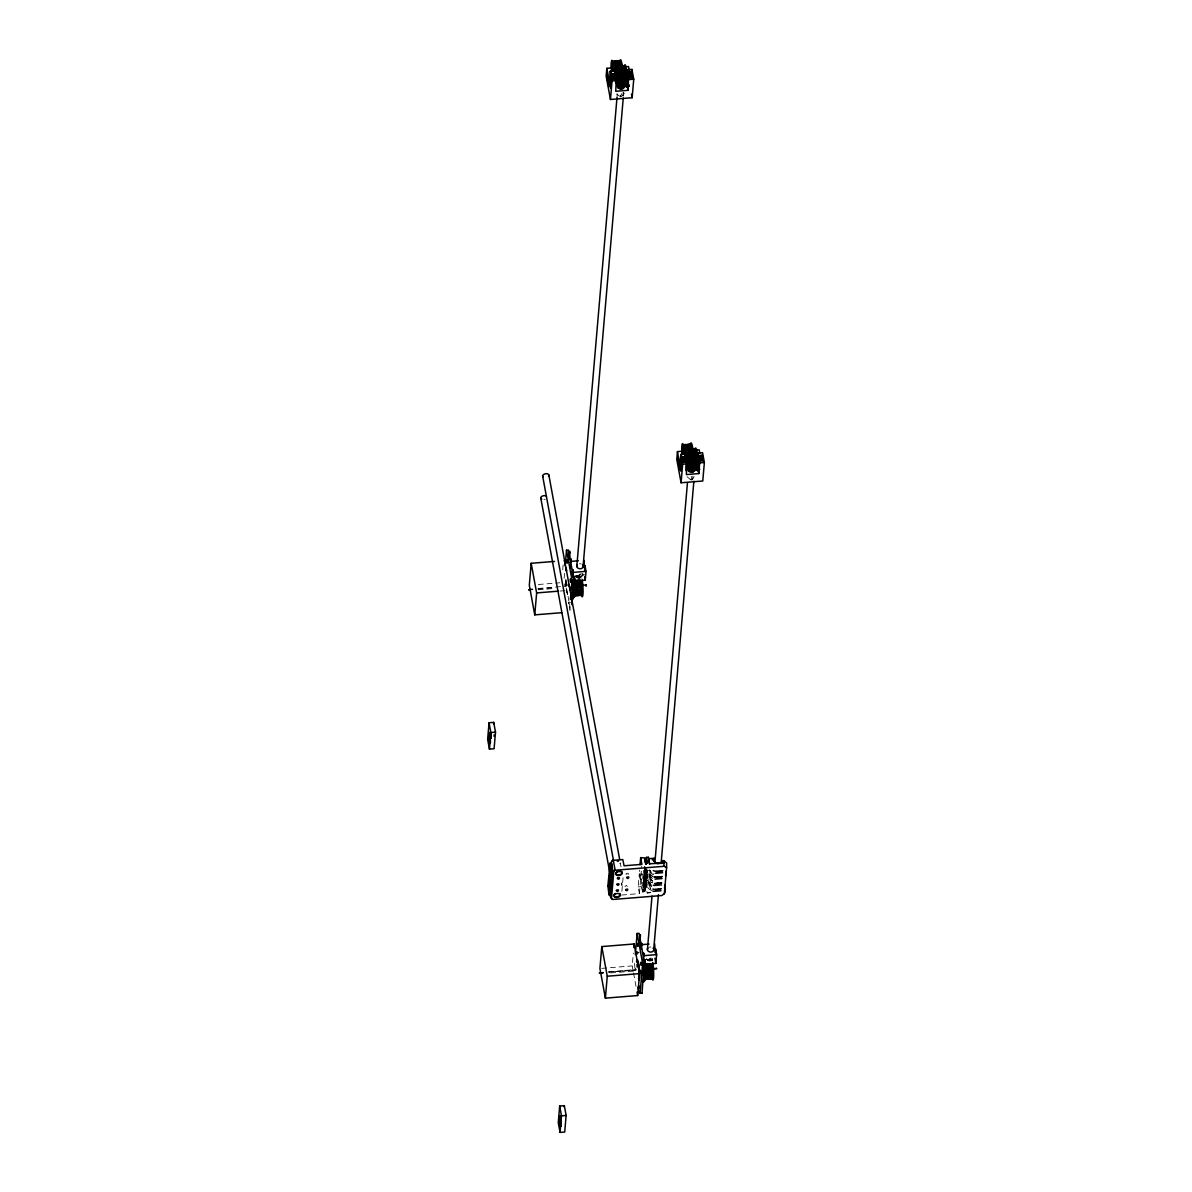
<?xml version="1.0" encoding="UTF-8"?>
<svg xmlns="http://www.w3.org/2000/svg" width="1192" height="1192" viewBox="0 0 1192 1192"><rect width="100%" height="100%" fill="white"/><g stroke="black" fill="none" stroke-linecap="round" stroke-linejoin="round"><path stroke-width="0.75" stroke-dasharray="5 3.75" d="M573.054 576.66C579.699 574.514 583.216 576.585 575.974 577.569L580.295 577.181L580.534 578.15M578.85 576.317L578.895 577.271L580.221 574.097M649.461 959.59C648.791 961.333 650.653 956.058 651.055 960.99M579.178 576.213L579.312 575.244L579.55 575.989M580.072 576.481L575.945 576.615M578.805 578.075L578.731 577.181L578.716 577.971M647.45 959.769L650.623 959.471L643.829 959.396M694.161 476.74L691.971 480.018L692.12 476.249M562.698 569.836L563.488 560.687M564.114 578.329L564.71 571.296M569.776 606.519L569.478 610.036L571.415 609.887M616.994 97.535L617.307 93.825M579.208 574.976L579.267 574.186M621.628 93.617L620.585 96.805L620.838 93.676M621.36 96.731L622.939 95.285L623.207 92.157M623.401 96.105L623.729 92.395M621.881 891.393L623.148 876.761M621.568 895.043L639.404 893.613L638.167 886.893L639.27 873.974L643.054 874.258L645.364 887.608C644.276 887.697 644.157 889.083 645.245 888.994L643.576 880.009C645.513 875.971 643.725 873.9 645.349 870.398M633.19 971.137L632.222 965.907L633.325 953.108M643.576 880.009L644.559 879.592L643.397 881.961L645.081 890.946L643.918 891.035L643.114 885.298C644.127 882.542 644.216 892.331 642.861 892.093L643.963 879.174L640.283 879.472L639.612 870.071M639.404 893.613L641.758 866.182M642.861 892.093L641.102 886.654L642.22 873.736M641.952 887.176L643.054 874.258M643.829 892.018C640.566 890.737 645.498 883.779 643.039 886.267M643.114 885.298L644.231 883.496L643.203 884.315L643.993 890.066L645.155 889.977L643.486 880.977M643.203 884.315L644.306 882.512L643.278 883.346L644.112 888.681M643.278 883.346L644.395 881.544L643.367 882.378L645.021 891.512L643.859 891.601M644.753 869.937L644.306 875.271L640.625 875.569M642.95 887.25L643.784 886.029M645.706 870.145C648.508 870.622 643.948 871.546 646.749 871.441L645.99 867.314M645.155 889.977L643.948 890.633M645.245 888.994L644.038 889.649M645.364 887.608C643.814 881.871 647.033 885.313 644.485 869.281M644.544 868.715C647.003 871.68 644.514 880.009 646.079 879.249M644.619 867.746C647.092 870.711 644.604 879.04 646.153 878.266M644.708 866.763C647.167 869.728 644.678 878.057 646.243 877.297M644.738 866.361C647.301 869.266 644.753 877.088 646.332 876.314M645.766 869.832C648.761 872.469 644.067 875.986 646.407 875.345M645.602 867.478C648.448 870.19 644.5 875.122 646.496 874.362M646.153 869.668C648.999 872.112 643.725 873.751 646.586 873.393M646.749 871.441L645.498 872.514L646.66 872.425M650.623 892.704L647.152 892.987L645.915 886.267L647.331 869.802M651.622 890.573A9.804 7.659 4.9 0 1 646.392 883.272L646.66 880.65L649.029 880.724A7.45 5.826 4.9 0 0 651.353 886.148M651.07 884.196A9.804 7.659 4.9 0 1 646.898 877.416L647.152 874.794L649.521 874.868A7.45 5.826 4.9 0 0 652.59 880.769M646.392 883.272L646.183 886.997L651.637 886.565M646.705 880.903L646.898 877.416M647.211 875.047L647.435 871.084A9.804 7.659 4.9 0 0 652.665 878.385M647.152 892.987L650.862 892.197M648.746 883.436L649.029 880.724M649.238 877.58L649.521 874.868M649.878 886.178L651.13 871.68M651.055 889.277A6.079 4.753 4.9 0 1 650.057 885.254L651.175 872.246M691.345 476.323L691.196 480.078L690.242 479.378L690.511 476.249M692.641 479.184L692.91 476.055M649.387 960.082L649.431 961.065M647.152 874.794L647.062 875.479A9.804 7.659 4.9 0 0 652.292 882.78M646.66 880.65L646.556 881.32A9.804 7.659 4.9 0 0 650.743 888.085M579.968 576.645L576.108 576.928M580.191 577.315L577.33 577.152M645.125 959.813L650.251 959.024L646.869 958.934M565.142 586.121C565.693 580.355 563.205 587.328 567.079 585.957M627.365 886.431L626.247 885.373L624.936 886.624M622.939 95.285L624.28 93.393L623.133 92.529M645.17 869.862L644.365 870.667L646.034 879.8M628.11 874.526C629.927 872.663 624.697 872.931 626.247 874.675M616.532 94.019L620.585 96.805M584.199 574.32L582.158 574.142A3.218 2.518 4.9 0 0 581.726 573.561M576.451 575.468L579.357 575.229M576.243 575.662L579.55 575.557M584.303 574.931L582.396 575.438A3.218 2.518 4.9 0 1 576.69 576.511M573.203 576.123L579.863 576.317L576.079 576.034M577.554 578.09L580.429 578.09L580.057 576.317M538.277 584.512L559.808 582.769M565.246 585.823L567.183 585.659M538.069 588.476L565.678 586.24M537.979 589.027L554.414 587.537M538.188 589.787L554.757 588.446M559.972 591.053L567.154 590.472M568.346 603.51L568.45 602.273L570.551 602.63M647.584 870.667L649.893 870.473A7.45 5.826 4.9 0 0 652.963 876.388M647.033 876.999L649.357 876.82A7.45 5.826 4.9 0 0 652.411 882.721M646.541 882.855L648.85 882.661A7.45 5.826 4.9 0 0 651.19 888.1M650.072 885.239L651.771 885.09M638.167 886.893L641.102 886.654M643.74 886.446L645.915 886.267M646.019 959.292L650.34 959.53L650.221 958.711M647.778 959.903L650.847 960.201L647.941 960.439M647.658 960.201L650.549 959.947M647.897 960.841L650.907 960.379M601.722 968.366L632.222 965.907M608.695 971.748L636.29 969.528M635.992 969.93L608.591 972.136L635.992 970.094M610.647 972.91L636.409 970.839M690.242 479.378L687.039 476.696M579.029 576.317L578.94 576.526M650.117 959.292L649.998 958.517L649.551 959.724M635.589 968.872L635.857 968.157M644.321 871.233L645.945 880.784M644.231 872.201L645.855 881.752M644.157 873.185L645.781 882.736M643.397 870.354L645.692 883.704M643.993 875.137L645.617 884.688M643.904 876.105L645.528 885.656M643.814 877.088L645.438 886.624M643.65 879.026L645.274 888.576M639.27 873.974L640.283 879.472M621.032 866.822L620.287 862.904A3.218 1.967 -10.4 0 1 616.934 865.168M566.707 589.116L567.705 594.555M568.048 596.372L569.046 601.796M569.374 603.614L570.372 609.052M633.518 972.881L636.081 986.827M568.614 602.779L568.733 603.822M634.576 963.374L635.053 970.75M565.902 579.938L566.245 585.466M567.675 594.659A8.627 1.132 85.4 0 1 566.453 588.61M566.23 586.166A8.627 1.132 85.4 0 1 566.23 579.103M579.595 578.269A11.458 1.505 85.4 0 1 581.949 578.269M566.9 592.975A10.192 1.326 85.4 0 1 565.976 578.686M579.506 563.756A3.218 2.518 4.9 0 1 581.145 563.95M582.292 573.635A3.144 2.458 4.9 0 1 576.66 575.453M650.236 960.901A11.458 1.505 85.4 0 1 650.564 958.04M651.666 958.04A11.458 1.505 85.4 0 1 652.441 960.901M652.411 959.903A3.218 2.518 4.9 0 1 647.912 960.26M647.316 959.784A3.218 2.518 4.9 0 1 646.645 958.577M649.312 947.178A3.218 2.518 4.9 0 1 650.966 947.044M652.665 958.711A3.144 2.458 4.9 0 1 646.869 958.025M652.724 881.499A6.005 4.694 4.9 0 1 653.976 873.825M651.16 871.367A9.804 7.659 4.9 0 1 649.551 869.862M652.829 876.433A9.804 7.659 4.9 0 1 647.628 870.1M653.127 874.436A7.45 5.826 4.9 0 1 651.741 873.408M651.175 872.812A7.45 5.826 4.9 0 1 649.968 870.026M545.236 499.15A3.144 1.907 -10.4 0 1 543.91 499.493M621.658 883.034L621.941 885.388L621.658 883.034"/><path stroke-width="1.5" d="M581.472 584.87L581.383 595.166M611.749 77.942C617.113 79.983 615.325 76.154 615.459 73.144C603.554 75.588 621.077 85.228 614.893 70.79L610.244 71.162L609.321 81.89L606.817 68.331L611.466 67.944L612.092 71.341M645.766 964.239L646.138 979.079L651.994 978.453L652.098 968.142M646.347 970.273L646.466 971.376L652.292 970.899M528.846 589.936L529.01 589.802M575.781 586.941L581.592 586.404M586.017 585.913L585.913 584.616L586.062 585.883M599.457 972.881C599.74 973.864 598.995 973.089 603.107 972.583M646.392 970.228L652.218 969.677M656.494 968.277C657.254 969.022 655.868 968.813 653.097 968.545M652.337 972.702C653.022 977.693 637.66 970.75 652.352 972.642M620.108 81.458C617.396 73.323 629.093 79.998 625.577 71.55M626.143 84.856C627.379 76.839 609.768 91.933 626.113 85.049M632.654 79.149L632.341 77.465L628.303 77.659L627.29 69.792L631.939 69.419L633.742 79.194L632.162 97.729L610.453 99.472L606.147 76.124L606.817 68.331M631.611 71.922C632.043 86.897 633.876 67.095 627.737 72.235M686.16 460.395C676.341 459.71 690.079 465.312 686.026 459.233L682.152 459.546L682.077 456.834L685.966 456.521L685.504 454.077L680.856 454.45L679.932 465.178L677.443 451.604L682.092 451.232L682.718 454.629M686.026 459.233L685.966 456.521M696.918 465.968L690.704 466.593L690.54 460.455L696.739 459.918L696.918 463.479L696.918 466.072L690.69 467.204M696.739 468.337L696.918 466.132M696.798 467.785C674.747 469.231 713.77 464.686 690.675 467.279M696.873 462.064L690.675 462.6M686.86 461.408L686.398 474.58L698.795 473.582L699.719 462.854L697.916 453.079L702.565 452.707L704.368 462.481L702.773 481.002L681.079 482.76L676.773 459.412L677.443 451.604M702.893 460.753L702.237 455.21L698.363 455.523M575.825 594.212L574.961 579.863M646.392 977.798C661.679 973.894 645.021 979.943 646.481 975.637C646.094 969.468 660.919 977.589 646.541 975.428M581.458 594.704C573.933 592.96 572.845 597.594 581.234 594.793M646.138 978.617C648.478 979.541 658.55 975.25 646.422 977.619M574.768 595.777L575.498 595.866M575.736 594.376L575.84 591.113L581.696 590.681M645.99 978.483L645.841 979.481L645.468 978.587M646.243 968.783L646.377 969.856L652.188 969.394M646.258 977.514L646.258 978.468L652.069 977.991M580.966 580.578L581.577 586.106M575.87 592.35L581.726 592.022L581.651 591.143M626.262 83.425C627.365 75.468 610.93 88.685 626.262 83.47M652.143 969.245C654.11 961.795 645.155 968.366 645.692 963.777M652.292 971.197L652.352 972.374M488.824 733.974C489.867 727.671 489.972 747.086 488.824 733.974L489.987 733.885L490.106 732.424M489.346 742.229L488.72 736.805L488.929 742.512L490.523 742.124L489.107 742.869M559.063 1121.642C560.106 1115.339 560.21 1134.754 559.063 1121.642L561.417 1121.568C556.44 1121.106 561.417 1109.111 560.91 1120.54L559.093 1120.733M628.557 78.642L627.394 78.732C626.962 74.187 629.644 76.362 628.661 79.819M628.795 86.39L628.288 84.215L627.126 84.304L627.454 86.122L627.603 81.563M610.334 870.92L610.349 872.589M611.317 872.261L610.17 862.844L607.875 885.701L609.023 895.177L611.317 872.261L612.494 872.231L610.453 894.909L609.872 894.432M651.368 978.826L651.95 978.036M697.901 468.65L698.259 469.767L697.856 463.718M620.108 81.592L626.307 81.518L626.292 79.7L620.078 80.162L626.292 79.626L626.217 78.225L620.019 78.687L626.217 78.151L626.128 76.765M696.903 462.868L690.704 463.479L696.903 463.032M626.292 82.74L620.093 83.276L626.292 82.799M625.919 85.973L626.083 85.243L619.751 86.346M696.679 468.694L689.348 469.32C711.505 467.577 677.175 469.454 696.813 467.756M575.349 596.119L574.991 596.119M651.994 978.453L645.975 978.781M575.736 587L575.855 588.088M683.344 445.51L690.377 444.482L684.074 444.825M686.458 445.227L689.691 444.497M617.992 85.198L617.203 86.226L621.241 88.998L624.146 86.629M694.832 468.933L692.641 472.211L688.961 470.378M581.294 583.067L581.16 581.875M651.771 965.356C636.856 963.091 652.888 970.631 651.771 965.162M581.711 589.414L575.9 589.891L575.93 590.949M575.632 585.495L575.766 586.568L581.532 585.972M489.063 722.754L487.632 739.338L489.435 749.112L494.084 748.74L495.514 732.171L493.712 722.382L489.063 722.754L490.866 732.544L489.435 749.112M493.562 724.14L493.712 722.382M554.518 561.417L531.185 563.294L529.308 585.242L534.761 614.863L561.685 612.703M534.761 614.863L536.638 592.931L531.185 563.294M607.309 71.52L607.369 75.141M565.157 566.021L566.513 550.212L568.45 550.048L568.733 551.583L569.702 551.494L569.344 559.555M569.12 558.318L569.702 551.494M611.466 67.944L611.57 72.205M610.453 99.472L612.047 80.952L610.244 71.162M570.834 562.43L571.117 559.137L570.149 559.212L568.971 552.805L569.94 552.716M570.208 562.386L571.177 562.311L571.117 559.137M614.431 76.154L614.893 70.79M572.011 574.127L572.279 570.834L573.263 570.759L572.056 569.612L570.372 560.434L571.341 560.359M570.387 599.487L572.041 580.161L566.513 550.212M573.024 569.538L573.039 572.398L586.017 571.355L585.063 566.155L583.156 566.662A3.218 2.518 4.9 0 1 578.776 568.554A3.218 2.518 4.9 0 1 577.39 564.665M572.696 577.33L573.263 570.759M572.279 570.834L573.471 577.256L574.663 578.388L572.905 598.876L571.937 598.95L572.383 593.825M572.816 588.714L573.695 578.478L574.663 578.388M571.862 604.612L573.695 578.478M616.234 78.136L615.772 91.292L628.169 90.294L628.467 77.793M572.831 595.94L573.71 585.704M573.993 582.292L574.44 577.166M576.779 566.558L616.994 97.535M583.037 566.99L623.252 97.968M583.693 563.861L583.991 560.344L584.646 569.061M626.679 76.944L627.29 69.792M584.601 571.415L585.063 566.155M574.127 581.025L585.257 580.132L586.017 571.355M631.641 72.995L631.939 69.419M559.674 1106.042L558.258 1122.626L560.061 1132.4L564.71 1132.027L566.125 1115.444L564.323 1105.669L559.674 1106.042L561.477 1115.816L560.061 1132.4M564.218 1106.876L564.323 1105.669M601.796 946.582L599.919 968.515L605.387 998.151L637.69 995.543L639.568 973.611L634.114 943.975L601.796 946.582L607.264 976.218L605.387 998.151M609.946 882.497L609.246 875.539L609.946 882.497L611.109 882.408L610.468 873.2M611.466 898.828L613.835 871.099L615.132 870.234L664.227 866.286L666.596 867.642L664.346 893.762L661.724 895.535L612.613 899.498L610.542 897.338L609.917 893.97M640.059 864.736L640.67 857.629L644.455 857.912L645.796 864.096M633.801 947.625L634.114 943.975M635.336 954.583L637.139 933.485L639.076 933.336L639.359 934.856L640.327 934.781L639.97 942.827M645.2 860.922L646.034 859.7M645.826 863.678C646.72 857.823 643.844 858.478 648.418 857.003L649.625 864.215L648.612 858.717L654.065 858.285L653.842 859.909A4.544 3.561 4.9 0 0 653.588 861.28M646.124 858.717L645.289 859.939M637.094 966.921L637.333 964.119L637.645 965.788M639.746 941.606L640.327 934.781M682.092 451.232L682.003 453.69M645.408 858.553C643.263 863.932 650.102 863.529 645.364 862.844M641.385 948.728L640.998 943.721L641.966 943.647L640.76 942.499L639.582 936.078L640.551 936.003M681.079 482.76L682.658 464.224L680.856 454.45M640.819 945.673L641.788 945.599L641.966 943.647M685.042 459.442L685.504 454.077M640.998 943.721L642.682 952.885L643.874 954.032L642.905 954.107L644.082 960.529L645.289 961.676L644.321 961.75L642.026 993.159L640.089 993.323L642.652 963.434L637.139 933.485M643.65 952.81L643.65 955.686L656.628 954.628L655.674 949.443L653.767 949.935A3.218 2.518 4.9 0 1 649.387 951.842A3.218 2.518 4.9 0 1 648.016 947.953M643.203 960.946L643.874 954.032M643.144 975.399L643.874 966.876M643.889 974.102L643.531 982.148L642.339 981.001M644.321 968.992L645.051 960.454M643.531 982.148L645.289 961.676M647.405 949.845L652.009 896.086M654.87 862.71L687.456 482.671M653.663 950.262L658.431 894.656M661.128 863.142L693.863 481.24M666.596 867.642L666.626 863.023L663.84 860.594L662.678 860.684L662.529 862.293M655.257 952.333L654.602 943.632M697.916 453.079L697.454 458.443A8.821 1.147 85.4 0 0 696.724 452.558M655.377 952.944L655.674 949.443M644.753 964.313L655.883 963.404L656.628 954.628M664.54 888.204L665.151 885M665.583 876.016L665.926 871.278M625.994 85.645L619.453 86.897M581.189 594.733L581.085 595.136M625.949 85.854L619.736 86.42M694.921 449.92A11.458 1.505 85.4 0 1 697.022 451.693A11.458 1.505 85.4 0 1 698.259 466.698A11.458 1.505 85.4 0 1 696.486 469.037L690.496 469.067L696.769 468.083M645.766 964.462L651.592 963.851L651.711 964.835M581.323 583.35L581.383 584.438M575.796 594.421L581.428 594.525M581.323 583.484L575.513 583.901L575.557 584.914M682.942 462.049L682.077 456.834M703.042 460.663L702.237 455.21M646.183 968.187L646.138 967.099M652.233 976.159L652.233 975.101L646.541 975.741M581.547 586.524L581.666 587.626L575.825 587.954M625.875 86.077L618.916 86.465M696.456 469.395L690.332 469.752M614.968 77.689L615.579 78.165M617.247 67.333L624.399 66.469L625.681 72.265M560.255 1120.644L560.866 1121.121M560.344 1121.121L560.896 1126.053M610.915 863.678L609.753 863.768L611.645 863.41L612.494 872.231M685.996 470.676L685.981 466.892M612.658 62.55L612.926 61.597L619.736 61.164M625.726 86.331L619.169 86.837M575.11 580.698C582.322 577.837 583.991 583.663 575.304 582.068M651.502 963.538L651.577 964.552M581.145 582.083L575.349 582.426L575.393 583.454M652.039 968.396L646.288 968.694M575.662 585.406L581.443 585.034M494.069 736.313L494.084 734.898M662.678 860.684L662.648 860.818A4.544 3.561 4.9 0 1 656.911 863.157A4.544 3.561 4.9 0 1 653.976 858.449L654.065 858.285M690.287 469.857L696.322 469.633M683.418 445.227L690.332 444.407M646.124 967.263L651.95 966.712L652.069 967.859M652.158 969.811L652.262 970.765M581.323 595.315L574.633 595.508M638.957 985.844L639.24 988.347L638.957 986.782M664.346 893.762L665.196 891.586L664.704 885.418L665.076 887.414M619.095 61.164L613.001 61.477M689.706 444.452L683.865 444.661M651.815 978.826L645.543 979.198M640.67 857.629L641.907 864.364L624.087 865.794L622.805 859.581L612.36 860.415L611.273 862.188L612.822 870.592L613.835 871.099M616.07 78.806L612.122 79.104L611.466 73.546M665.747 874.064L666.283 873.274M664.704 886.252L665.24 885.477M615.608 83.097L615.728 79.223M490.419 742.676L489.644 739.413M560.106 1121.761L559.718 1115.697M662.767 870.771L655.63 871.337A9.804 7.659 4.9 0 1 653.335 870.592M662.603 872.708L655.466 873.289M662.26 876.612L655.123 877.193A9.804 7.659 4.9 0 1 653.961 876.865M662.096 878.564L654.959 879.145M661.724 882.959L654.587 883.525M661.56 884.896L654.423 885.477A9.804 7.659 4.9 0 1 653.246 885.164M661.217 888.8L654.08 889.381A9.804 7.659 4.9 0 1 652.903 889.053M661.053 890.752L653.916 891.333A9.804 7.659 4.9 0 1 652.739 891.005M621.166 67.378L614.819 66.871L624.31 66.29M619.125 70.462C638.763 70.254 605.834 71.431 625.249 69.598M626.113 76.586L619.914 77.093L619.453 72.563L625.666 72.161L625.547 71.386L619.274 71.356L625.413 70.492M625.83 73.561L619.646 74.127L625.86 73.725M625.994 75.066L619.795 75.632L626.009 75.23M619.974 77.823L626.158 77.197M620.049 79.164L626.247 78.746L620.049 79.328M685.311 449.31C704.621 448.118 671.513 448.848 691.688 449.95M689.244 451.485L689.736 453.69L695.949 453.273L696.083 454.137L689.885 454.599L690.54 460.41L696.739 459.918L696.292 455.553M689.959 455.135L696.188 454.822M690.168 456.566L696.351 456.029L690.138 456.417M690.332 458.011L696.53 457.46L690.317 457.892M696.605 458.339L690.421 458.92L696.635 458.518M696.664 458.95L690.466 459.531L696.664 458.98M696.784 460.485L690.585 461.051L696.784 460.559M690.66 462.451L696.873 461.989M621.106 66.916L614.834 66.931L614.208 63.608L620.361 62.938L620.808 65.068M614.267 63.832L620.451 63.28L614.238 63.757M620.585 63.906L614.387 64.413L620.615 63.981M614.476 64.815L620.674 64.353L614.491 64.919M620.823 65.158C605.745 68.555 621.643 61.477 621.032 66.469M626.292 80.162L620.093 80.728L626.307 80.266M619.572 86.763L625.77 86.256M690.377 444.482L684.297 445.227M684.551 445.897L690.749 445.376M684.566 445.942L690.838 445.659L691.449 448.445M684.625 446.136C704.085 445.912 671.081 447.373 691.077 446.568C681.958 445.525 683.508 450.114 691.3 447.656L685.102 448.147M691.673 449.801L685.445 450.159L686.19 459.009M696.277 455.389L690.079 455.895L696.277 455.418L696.098 454.182M690.198 470.035L696.411 469.484L689.647 469.946M612.882 61.701L619.825 61.328A11.458 1.505 85.4 0 1 622.328 66.067M619.914 61.492C600.247 61.909 634.084 61.164 614.208 63.608M617.501 66.573L624.206 66.126M614.908 67.497L624.563 66.841M624.772 67.482L618.439 67.572L624.832 67.691M625.428 66.826L628.527 66.573L629.153 69.97M625.025 68.51L618.663 68.331L624.876 67.87M619.035 70.015L625.1 68.853M619.14 70.552L625.338 70.015M625.547 71.356C615.43 70.209 619.006 74.917 625.606 71.729M611.436 73.978L615.31 73.666M627.722 72.667L631.596 72.354M611.436 74.485L615.31 74.172M627.707 73.174L631.581 72.861M611.451 75.051L615.325 74.738M627.722 73.74L631.596 73.427M611.481 75.647L615.355 75.334M627.752 74.336L631.626 74.023M611.526 76.258L615.4 75.945M627.797 74.947L631.685 74.634M611.585 76.869L615.579 76.735L611.66 77.435M627.871 75.543L631.745 75.23M627.469 76.139L631.82 75.811M627.618 76.035L628.959 76.303M627.379 76.69L631.894 76.318M619.959 77.659L626.173 77.271M627.797 76.407L627.975 77.167L632.52 76.809M611.839 78.389L616.204 78.463M628.214 77.42L632.475 77.152M611.928 78.732L616.145 78.687M627.35 77.599L632.416 77.376M627.975 77.167L628.139 78.225L629.302 78.136M612.047 80.952L616.696 80.579M629.093 79.566L633.742 79.194M627.901 84.93L629.063 84.841M627.275 85.362L628.437 85.273M627.886 85.839L629.048 85.749M627.454 86.122L628.616 86.033M627.633 86.495L628.944 86.301M684.655 446.21L690.794 445.525M691.434 448.356L685.117 448.207M688.112 449.861L694.712 449.265M688.842 450.278L695.159 450.084L685.445 450.189L685.326 449.429M688.812 450.203L695.145 450.04M696.039 450.114L699.138 449.861L699.764 453.243M689.9 454.673C699.063 458.13 696.947 446.002 689.006 450.71M696.247 451.068A8.821 1.147 85.4 0 0 695.517 450.934L689.05 450.814M689.289 451.649L695.502 451.187M689.423 452.215L695.651 451.783M689.512 452.587L695.726 452.185M689.676 453.392L695.875 452.885M689.87 454.539L689.736 453.735L695.949 453.332M689.959 455.091L696.173 454.629M682.062 457.266L685.936 456.953M698.333 455.94L702.207 455.642M682.048 457.758L685.936 457.46M698.333 456.447L702.207 456.134M682.062 458.324L685.936 458.011M698.348 457.013L702.222 456.7M682.092 458.935L685.966 458.622M698.378 457.609L702.252 457.296M698.423 458.235L702.297 457.922M682.211 460.142L686.085 459.829M698.482 458.831L702.356 458.518M698.557 459.397L702.431 459.084M682.36 461.23L686.249 460.917M698.646 459.918L702.52 459.605M698.736 460.35L703.131 460.097M683.85 461.915L686.428 461.706M698.825 460.708L702.699 460.395M684.238 461.945L686.815 461.736M698.929 460.946L703.101 460.425M682.658 464.224L687.307 463.852M699.719 462.854L704.368 462.481M688.589 468.814L687.71 468.888L688.559 469.439M695.666 469.082L689.497 469.663L695.904 469.529M689.587 469.827L696.56 469.156M698.497 469.127L699.659 469.037M698.08 469.41L699.242 469.32M698.408 469.678L699.57 469.573M698.259 469.767L699.421 469.678M578.418 560.791L570.998 561.402L571.177 562.311M584.944 565.544L582.918 565.366A3.218 2.518 4.9 0 0 582.486 564.784M572.041 580.161L573.978 579.997A11.458 1.505 85.4 0 1 574.931 593.497A11.458 1.505 85.4 0 1 573.427 596.522M575.483 583.529L581.279 582.992M575.632 585.048L581.443 584.572M528.831 589.757L532.481 589.295M582.486 585.436L585.883 584.989M581.681 588.893C567.347 593.571 581.711 583.186 581.726 589.101M536.638 592.931L558.184 591.187M575.915 590.785L581.651 589.921M575.93 592.141L581.741 591.768M575.885 593.288L581.696 592.811L575.855 593.586M490.866 732.544L495.514 732.171M489.271 732.782L490.255 732.335M488.854 733.065L490.016 732.976M489.45 733.557L490.612 733.452M489.614 734.615L490.776 734.51M488.869 735.106L490.031 735.017L489.987 733.885M489.718 735.792L490.88 735.702M488.973 736.298L490.135 736.209L490.463 738.027L489.301 738.116M489.763 736.924L490.925 736.835M489.122 737.356L490.285 737.267M489.733 737.833L490.895 737.744M489.629 738.384L490.791 738.295M489.48 738.489L490.642 738.384M489.346 740.187L490.508 740.083M488.601 740.679L489.763 740.59M489.376 741.32L490.538 741.215M488.75 741.737L489.912 741.648M488.929 742.512L490.091 742.422M652.247 859.879L653.946 859.745M649.655 863.738L664.287 863.038L663.84 860.594M657.15 863.619L664.287 863.038M609.783 876.82L610.945 876.731L611.287 880.203L610.125 880.307M609.067 877.729L610.23 877.64M609.41 881.216L610.572 881.111M607.875 885.701L609.038 885.671M649.044 944.079L641.624 944.675L641.788 945.599M655.57 948.832L653.529 948.638A3.218 2.518 4.9 0 0 653.097 948.057M636.766 952.721C636.96 949.011 637.407 957.191 636.766 952.721L638.703 952.572M642.652 963.434L644.589 963.285M648.612 963.702L645.557 963.687M646.258 968.321L652.054 967.785M599.457 973.044L603.107 972.747M653.112 968.709L656.509 968.44M652.292 971.257C643.978 970.005 644.738 974.952 652.322 972.225M607.264 976.218L639.568 973.611M646.481 976.874L652.158 976.352M638.063 987.051L639.061 992.489L642.026 993.159M559.57 1115.801L560.732 1115.712M561.477 1115.816L566.125 1115.444M559.897 1116.07L561.059 1115.965M559.465 1116.353L560.627 1116.263M560.076 1116.829L561.238 1116.74M559.435 1117.262L560.598 1117.172M560.225 1117.887L561.387 1117.798M559.48 1118.394L560.642 1118.305M559.584 1119.571L560.747 1119.482M559.197 1120.197L560.508 1120.003M559.51 1120.45L560.672 1120.361M559.704 1121.225L561.089 1121.314M559.853 1122.283L561.015 1122.179M559.108 1122.775L560.27 1122.685M559.957 1123.46L561.119 1123.371M559.212 1123.967L560.374 1123.877M560.002 1124.592L561.164 1124.503M559.376 1125.024L560.538 1124.935M559.972 1125.501L561.134 1125.412M559.555 1125.784L560.717 1125.695M559.733 1126.157L561.045 1125.963M612.36 860.415L613.418 860.952L615.132 870.234M639.061 992.489L640.089 993.323M560.732 1124.19L560.568 1121.791L560.851 1122.849M686.056 466.027L686.011 460.678M610.855 875.36L610.781 872.023M610.498 875.435L611.183 880.158M610.9 881.782L610.2 877.074M609.738 886.416L609.514 885.447M610.945 876.731L609.961 870.428L610.438 873.572M613.791 62.222C629.689 63.161 610.975 58.661 614.163 63.399M575.796 594.167L581.532 593.065M490.523 734.585L490.478 736.522M627.648 80.967L628.005 82.099L628.139 78.225M610.691 870.682L610.885 873.021M609.663 887.25C608.263 873.974 608.888 893.613 609.425 885.388M631.492 94.138L632.162 97.729M627.32 85.66L628.169 90.294M697.931 468.933L698.795 473.582M665.747 873.229L666.119 875.226M663.557 862.606L664.227 866.286M646.481 857.167L647.45 863.231M646.273 859.67L646.779 862.427M646.183 860.654L646.69 863.395M645.319 859.536L646.198 864.289M584.631 576.66L585.257 580.132M654.929 958.219L655.883 963.404M570.491 563.92L571.326 568.51M572.682 597.654L572.905 598.876M571.713 597.728L571.937 598.95M548.841 475.012L619.676 859.492M542.688 476.234L613.522 860.713M637.049 992.057L637.69 995.543M540.81 498.167L609.619 871.68M685.653 451.664L685.534 450.77M614.923 67.512L615.295 70.849M698.601 460.455L698.631 465.387L697.961 460.872M490.24 737.848L490.389 738.906M489.927 739.934L490.195 740.977L490.225 739.562M490.031 735.017L490.135 736.209M615.385 71.997L615.459 73.144M620.466 62.386A8.821 1.147 85.4 0 1 621.047 62.64M621.613 64.428A8.821 1.147 85.4 0 1 621.971 66.29M613.195 71.058A8.821 1.147 85.4 0 1 613.06 66.007M613.299 70.715A7.837 1.028 85.4 0 1 613.269 65.471M611.138 68.346A11.458 1.505 85.4 0 1 612.107 60.36A11.458 1.505 85.4 0 1 614.267 70.864M614.491 73.844A11.458 1.505 85.4 0 1 614.595 78.151M611.749 70.835A7.837 1.028 85.4 0 1 612.196 63.891A7.837 1.028 85.4 0 1 613.761 70.552M574.365 586.404A8.627 1.132 85.4 0 1 573.486 594.197M568.316 584.438A8.627 1.132 85.4 0 1 568.45 585.644M582.247 580.057A11.458 1.505 85.4 0 1 583.037 593.467A11.458 1.505 85.4 0 1 581.443 595.493M568.495 583.812A10.192 1.326 85.4 0 1 568.763 586.449M624.37 66.186A11.458 1.505 85.4 0 1 627.365 75.647A11.458 1.505 85.4 0 1 626.068 86.375M627.022 84.081A8.821 1.147 85.4 0 1 626.351 84.692M625.189 67.273A8.821 1.147 85.4 0 1 625.904 68.57M626.366 70.596A8.821 1.147 85.4 0 1 627.23 79.283M618.916 84.14A8.821 1.147 85.4 0 1 618.827 83.812M618.052 79.447A8.821 1.147 85.4 0 1 617.59 73.427M617.59 71.296A8.821 1.147 85.4 0 1 617.59 70.82M615.981 78.046A11.458 1.505 85.4 0 1 616.949 65.843A11.458 1.505 85.4 0 1 619.11 84.215A11.458 1.505 85.4 0 1 616.413 81.727M619.125 83.917A7.837 1.028 85.4 0 1 617.903 76.78A7.837 1.028 85.4 0 1 617.948 69.479M624.012 87.582A3.144 2.458 4.9 0 1 620.347 88.998M619.795 88.819A3.144 2.458 4.9 0 1 618.052 87.18M690.362 445.123A11.458 1.505 85.4 0 1 693.059 450.129M691.956 446.642A8.821 1.147 85.4 0 1 692.671 450.099M683.925 454.003A7.837 1.028 85.4 0 1 683.88 448.758M681.794 452.453A11.458 1.505 85.4 0 1 683.076 444.139A11.458 1.505 85.4 0 1 685.206 459.561M682.271 452.14A7.837 1.028 85.4 0 1 682.956 447.223A7.837 1.028 85.4 0 1 684.387 453.824M645.051 970.899A8.627 1.132 85.4 0 1 643.918 977.008M644.663 963.613A11.458 1.505 85.4 0 1 645.528 977.41A11.458 1.505 85.4 0 1 643.859 979.228M637.72 961.646A8.627 1.132 85.4 0 1 639.27 971.972A8.627 1.132 85.4 0 1 638.465 978.259M637.213 961.244A8.627 1.132 85.4 0 1 637.541 961.348M652.754 962.6A11.458 1.505 85.4 0 1 653.648 976.904A11.458 1.505 85.4 0 1 651.86 978.111M636.602 961.974A10.192 1.326 85.4 0 1 639.121 967.099A10.192 1.326 85.4 0 1 638.703 980.018M688.291 458.473A8.821 1.147 85.4 0 1 688.201 454.569M686.458 459.62A11.458 1.505 85.4 0 1 687.784 449.622A11.458 1.505 85.4 0 1 689.691 468.322A11.458 1.505 85.4 0 1 686.92 464.224M689.438 466.206A7.837 1.028 85.4 0 1 688.35 455.284M694.578 469.052A3.144 2.458 4.9 0 1 694.265 471.406M693.073 472.151A3.144 2.458 4.9 0 1 689.587 471.66M657.999 882.736A6.005 4.694 4.9 0 1 657.254 882.81M617.277 861.175A3.218 1.967 -10.4 0 1 618.484 861.22M660.666 888.74A7.45 5.826 4.9 0 1 655.377 889.709M661.158 882.885A7.45 5.826 4.9 0 1 654.959 883.704M662.201 870.696A7.45 5.826 4.9 0 1 656.002 871.516M661.709 876.552A7.45 5.826 4.9 0 1 654.617 877.118M662.216 862.933A4.544 3.561 4.9 0 1 661.754 863.515M541.779 499.225A3.144 1.907 -10.4 0 1 541.883 496.319A3.144 1.907 -10.4 0 1 546.487 496.215M619.587 893.434A3.144 1.907 -10.4 0 1 617.605 896.712A3.144 1.907 -10.4 0 1 614.118 894.626M614.446 894.149A3.144 1.907 -10.4 0 1 615.4 893.434M542.971 476.785A3.144 1.907 -10.4 0 1 545.832 473.686A3.144 1.907 -10.4 0 1 548.499 476.219M621.911 871.978A3.144 1.907 -10.4 0 1 618.544 874.883A3.144 1.907 -10.4 0 1 616.398 872.127A3.144 1.907 -10.4 0 1 621.673 871.665M696.918 465.61L690.719 466.161L696.918 465.655M696.933 464.314L690.734 464.88L696.933 464.373M620.108 82.844L626.307 82.323L620.108 82.844M619.989 84.93L626.187 84.468L619.989 84.96M619.944 85.317L626.158 84.811L619.959 85.258M690.63 461.855L696.843 461.513L690.645 461.93M690.734 465.223L696.933 464.805L690.734 465.342M607.056 75.349L607.697 80.758L607.056 75.349M608.069 80.847L608.71 86.256L608.069 80.847M609.946 82.457L610.587 87.865L609.946 82.457M610.319 78.061L610.96 83.47L610.319 78.061M677.682 458.622L678.308 464.046L677.682 458.622M678.695 464.12L679.321 469.544L678.695 464.12M680.572 465.729L681.198 471.153L680.572 465.729M680.945 461.349L681.571 466.757L680.945 461.349M690.719 463.971L696.918 463.405L690.719 463.971M619.825 86.033L626.053 85.407L619.84 86.003M651.413 978.319L651.502 978.364M620.049 84.334L626.247 83.798L620.049 84.304M690.66 467.622L696.873 467.085L690.66 467.622M566.945 560.165L567.124 562.952L566.945 560.165M566.245 568.197L566.438 570.998L566.245 568.197M570.432 579.103L570.61 581.905L570.432 579.103M569.746 587.149L569.925 589.951L569.746 587.149M637.556 943.438L637.735 946.239L637.556 943.438M641.058 962.391L641.236 965.192L641.058 962.391M640.357 970.437L640.536 973.223L640.357 970.437M617.411 878.221C618.544 881.529 621.524 875.777 617.411 878.221M616.92 884.315C618.022 887.533 620.913 881.946 616.92 884.315M616.368 890.409C617.501 893.717 620.466 887.966 616.368 890.409M626.709 877.461C627.856 880.784 630.821 875.032 626.709 877.461M625.666 889.649C626.798 892.972 629.778 887.221 625.666 889.649M620.898 65.575L614.7 66.082L620.913 65.634M625.726 72.667L619.527 73.189L625.726 72.667M625.904 74.142L619.706 74.664L625.904 74.142M626.053 75.662L619.855 76.243L626.053 75.662M696.456 456.894L690.257 457.37L696.456 456.879M620.138 62.118L613.925 62.58L620.123 62.088M620.212 62.386L614.014 62.893L620.212 62.357M690.6 444.959L684.402 445.48L690.615 445.003M691.226 447.223L685.028 447.745L691.211 447.194M610.602 894.104L609.44 894.209L610.602 894.164M616.175 72.116A7.837 1.028 85.4 0 0 617.873 84.528A7.837 1.028 85.4 0 0 618.067 73.636A7.837 1.028 85.4 0 0 616.175 72.116M686.801 455.404A7.837 1.028 85.4 0 0 688.499 467.815A7.837 1.028 85.4 0 0 688.693 456.923A7.837 1.028 85.4 0 0 686.801 455.404M617.277 875.42A3.218 1.967 -10.4 0 0 622.194 873.304A3.218 1.967 -10.4 0 0 617.575 871.948A3.218 1.967 -10.4 0 0 617.277 875.42M615.4 897.352A3.218 1.967 -10.4 0 0 620.317 895.237A3.218 1.967 -10.4 0 0 615.698 893.896A3.218 1.967 -10.4 0 0 615.4 897.352"/></g></svg>
